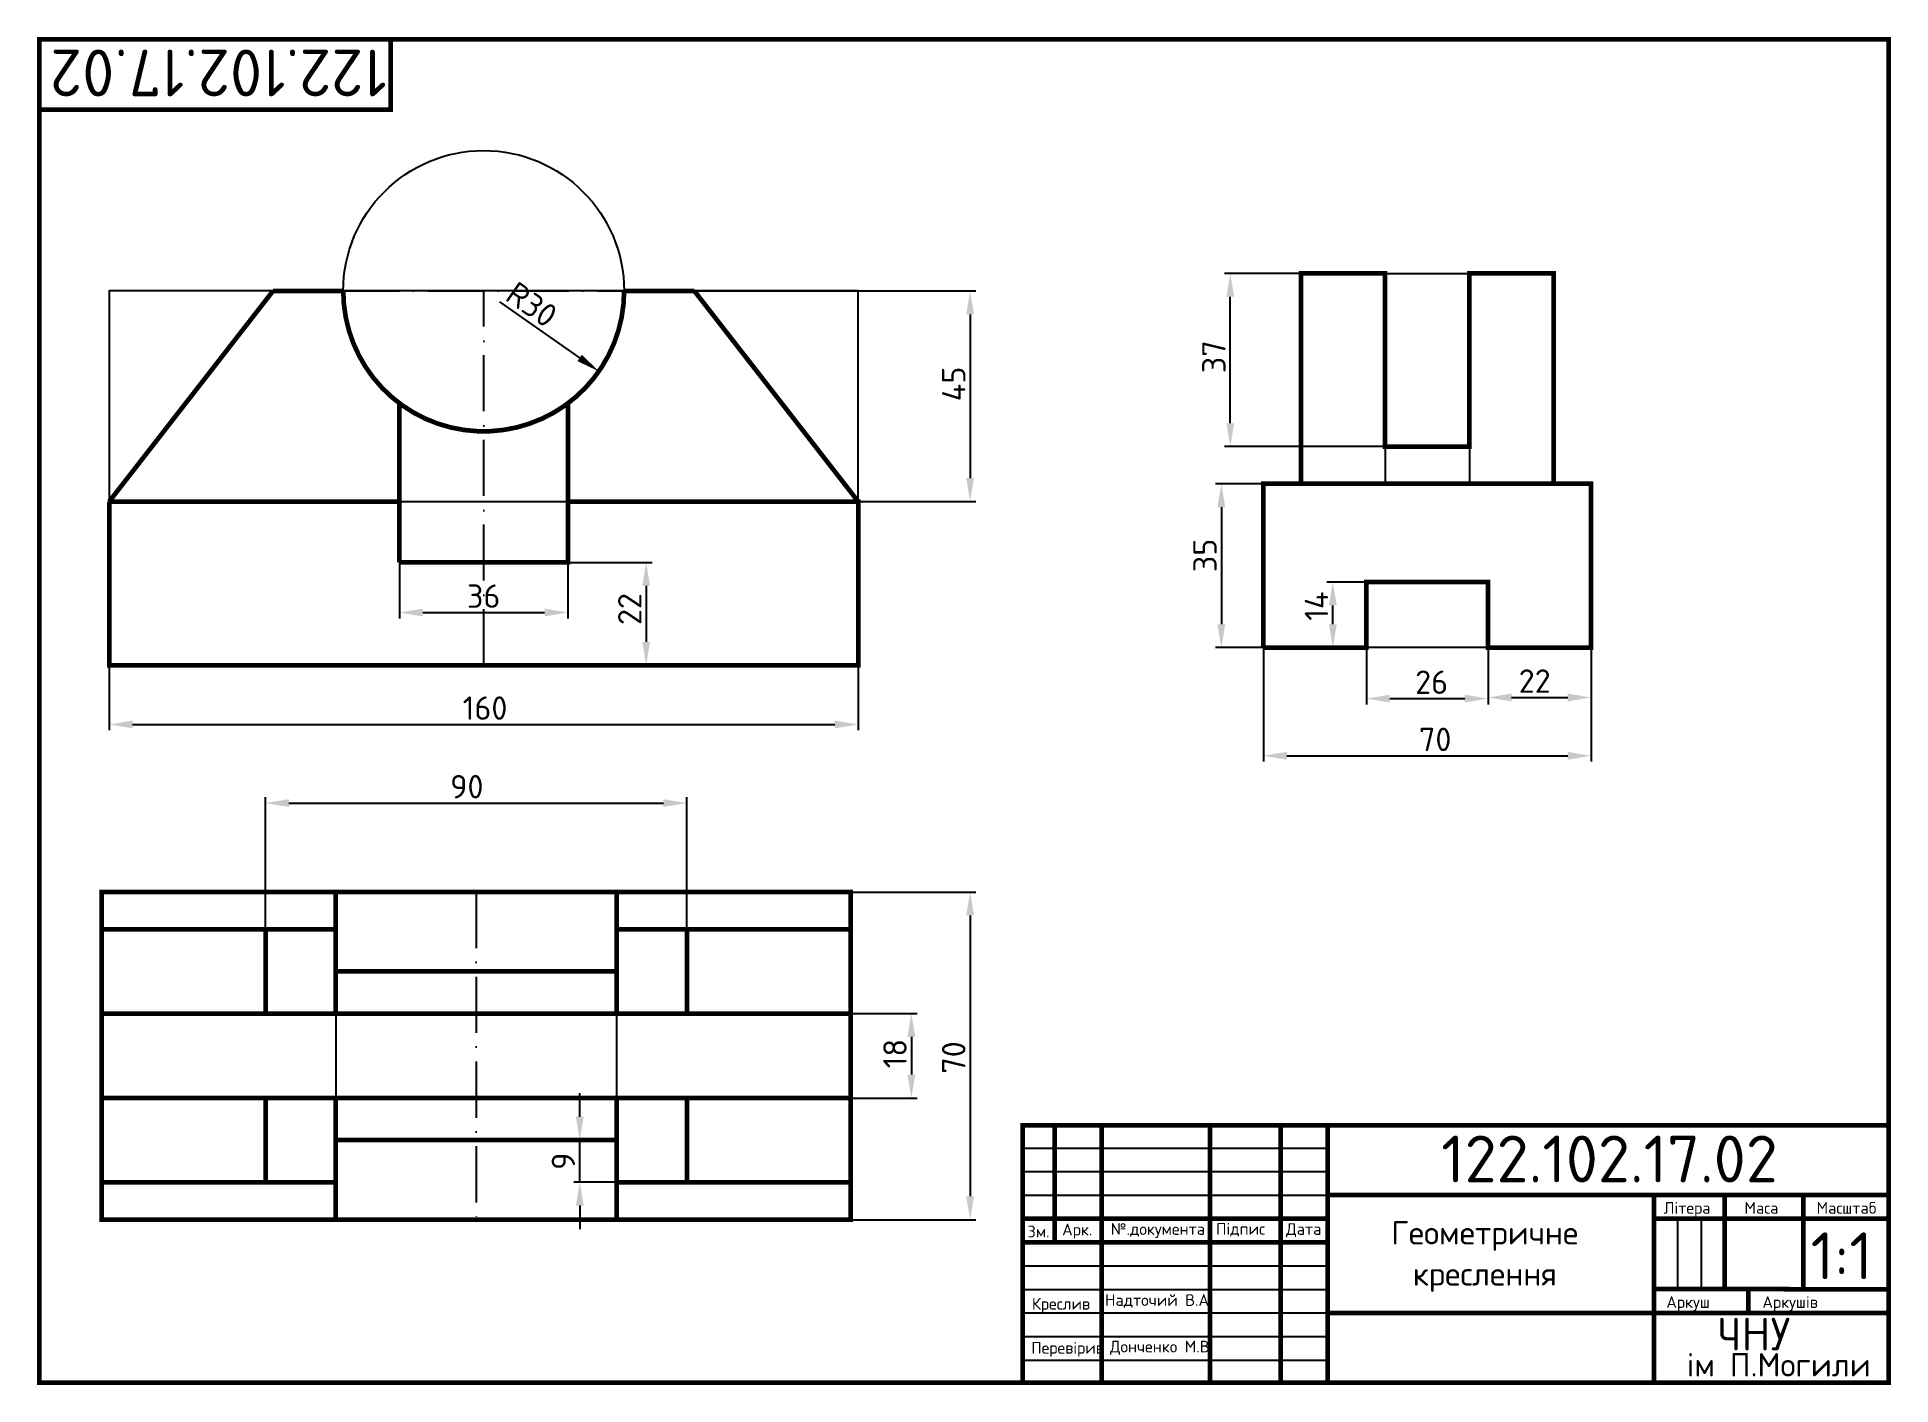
# Model space of a CAD drawing. Header units: millimetres. Extents: x 20 to 416, y 4 to 292.
import ezdxf
from ezdxf.enums import TextEntityAlignment as Align

# ---------------------------------------------------------------- set-up
doc = ezdxf.new("R2010")
doc.units = ezdxf.units.MM
doc.header["$PDMODE"] = 34
doc.header["$PDSIZE"] = -3
doc.linetypes.add('ACAD_ISO10W100', pattern=[18, 12, -3, 0, -3])
for name, color, linetype in [('Контур', 7, 'Continuous'), ('Осьові', 1, 'ACAD_ISO10W100'), ('Побудова', 6, 'Continuous')]:
    doc.layers.add(name, color=color, linetype=linetype)
doc.styles.get("Standard").update_dxf_attribs({"font": 'isocpeur.ttf'})
doc.dimstyles.new('ESKD_', dxfattribs={"dimtxt": 5, "dimasz": 5, "dimexe": 1.25, "dimexo": 0, "dimgap": 1, "dimtad": 1, "dimtoh": 1, "dimdec": 1, "dimtxsty": 'Standard', "dimcen": 2.5, "dimclrd": 256, "dimclre": 256, "dimclrt": 256, "dimadec": 0, "dimazin": 0, "dimtfac": 1, "dimtdec": 1, "dimtmove": 0, "dimatfit": 3, "dimfxl": 1, "dimtfillclr": 256, "dimlwd": -1, "dimlwe": -1, "dimarcsym": 0})

# ---------------------------------------------------------------- blocks, each defined once
blk = doc.blocks.new('*D14')
at = {"layer": 'Defpoints', "color": 0, "transparency": 16777216}
for p in [(303.4621349980712, 162.0500997553102), (329.4621349980712, 162.0500997553102), (329.4621349980712, 151.1550181197258)]:
    blk.add_point(p, dxfattribs=at)
at = {"layer": 'Контур', "transparency": 16777216}
for p, q in [((303.4621349980712, 162.0500997553102), (303.4621349980712, 149.9050181197258)), ((329.4621349980712, 162.0500997553102), (329.4621349980712, 149.9050181197258)), ((308.4621349980712, 151.1550181197258), (324.4621349980712, 151.1550181197258))]:
    blk.add_line(p, q, dxfattribs=at)
for points in [[(308.4621349980712, 151.9883514530592), (308.4621349980712, 150.3216847863925), (303.4621349980712, 151.1550181197258)], [(324.4621349980712, 151.9883514530592), (324.4621349980712, 150.3216847863925), (329.4621349980712, 151.1550181197258)]]:
    blk.add_solid(points, dxfattribs=at)
at = {"layer": 'Контур', "transparency": 16777216, "insert": (317.3902541794628, 154.6550181197258), "char_height": 5, "attachment_point": 5}
blk.add_mtext('26', dxfattribs=at)
blk = doc.blocks.new('*D15')
at = {"layer": 'Defpoints', "color": 0, "transparency": 16777216}
for p in [(329.4621349980712, 162.0500997553102), (351.4621349980712, 162.0500997553102), (351.4621349980712, 151.3942612891665)]:
    blk.add_point(p, dxfattribs=at)
at = {"layer": 'Контур', "transparency": 16777216}
for p, q in [((329.4621349980712, 162.0500997553102), (329.4621349980712, 150.1442612891665)), ((351.4621349980712, 162.0500997553102), (351.4621349980712, 150.1442612891665)), ((334.4621349980712, 151.3942612891665), (346.4621349980712, 151.3942612891665))]:
    blk.add_line(p, q, dxfattribs=at)
for points in [[(334.4621349980712, 152.2275946224998), (334.4621349980712, 150.5609279558331), (329.4621349980712, 151.3942612891665)], [(346.4621349980712, 152.2275946224998), (346.4621349980712, 150.5609279558331), (351.4621349980712, 151.3942612891665)]]:
    blk.add_solid(points, dxfattribs=at)
at = {"layer": 'Контур', "transparency": 16777216, "insert": (339.4092270063693, 154.8942612891665), "char_height": 5, "attachment_point": 5}
blk.add_mtext('22', dxfattribs=at)
blk = doc.blocks.new('*D16')
at = {"layer": 'Defpoints', "color": 0, "transparency": 16777216}
for p in [(281.4621349980712, 162.0500997553102), (351.4621349980712, 162.0500997553102), (351.4621349980712, 138.9305347811949)]:
    blk.add_point(p, dxfattribs=at)
at = {"layer": 'Контур', "transparency": 16777216}
for p, q in [((281.4621349980712, 162.0500997553102), (281.4621349980712, 137.6805347811949)), ((351.4621349980712, 162.0500997553102), (351.4621349980712, 137.6805347811949)), ((286.4621349980712, 138.9305347811949), (346.4621349980712, 138.9305347811949))]:
    blk.add_line(p, q, dxfattribs=at)
for points in [[(286.4621349980712, 139.7638681145282), (286.4621349980712, 138.0972014478615), (281.4621349980712, 138.9305347811949)], [(346.4621349980712, 139.7638681145282), (346.4621349980712, 138.0972014478615), (351.4621349980712, 138.9305347811949)]]:
    blk.add_solid(points, dxfattribs=at)
at = {"layer": 'Контур', "transparency": 16777216, "insert": (318.152326266425, 142.4305347811949), "char_height": 5, "attachment_point": 5}
blk.add_mtext('70', dxfattribs=at)
blk = doc.blocks.new('*D17')
at = {"layer": 'Defpoints', "color": 0, "transparency": 16777216}
for p in [(296.2848021306932, 176.0500997553102), (303.4621349980713, 176.0500997553102), (303.4621349980713, 162.0500997553102)]:
    blk.add_point(p, dxfattribs=at)
at = {"layer": 'Контур', "transparency": 16777216}
for p, q in [((303.4621349980713, 176.0500997553102), (295.0348021306932, 176.0500997553102)), ((296.2848021306932, 167.0500997553102), (296.2848021306932, 171.0500997553102)), ((303.4621349980713, 162.0500997553102), (295.0348021306932, 162.0500997553102))]:
    blk.add_line(p, q, dxfattribs=at)
for points in [[(295.4514687973598, 171.0500997553102), (297.1181354640265, 171.0500997553102), (296.2848021306932, 176.0500997553102)], [(295.4514687973598, 167.0500997553102), (297.1181354640265, 167.0500997553102), (296.2848021306932, 162.0500997553102)]]:
    blk.add_solid(points, dxfattribs=at)
at = {"layer": 'Контур', "transparency": 16777216, "insert": (292.7848021306932, 170.9149949293485), "char_height": 5, "attachment_point": 5, "rotation": 90}
blk.add_mtext('14', dxfattribs=at)
blk = doc.blocks.new('*D18')
at = {"layer": 'Defpoints', "color": 0, "transparency": 16777216}
for p in [(281.4619847962717, 197.0500997553103), (272.4709510607549, 162.0500997553102), (281.4619847962717, 162.0500997553102)]:
    blk.add_point(p, dxfattribs=at)
at = {"layer": 'Контур', "transparency": 16777216}
for p, q in [((281.4619847962717, 197.0500997553103), (271.2209510607549, 197.0500997553103)), ((272.4709510607549, 192.0500997553103), (272.4709510607549, 167.0500997553102)), ((281.4619847962717, 162.0500997553102), (271.2209510607549, 162.0500997553102))]:
    blk.add_line(p, q, dxfattribs=at)
for points in [[(271.6376177274216, 192.0500997553103), (273.3042843940883, 192.0500997553103), (272.4709510607549, 197.0500997553103)], [(271.6376177274216, 167.0500997553102), (273.3042843940883, 167.0500997553102), (272.4709510607549, 162.0500997553102)]]:
    blk.add_solid(points, dxfattribs=at)
at = {"layer": 'Контур', "transparency": 16777216, "insert": (268.9709510607549, 181.7352341512321), "char_height": 5, "attachment_point": 5, "rotation": 90}
blk.add_mtext('35', dxfattribs=at)
blk = doc.blocks.new('*D19')
at = {"layer": 'Defpoints', "color": 0, "transparency": 16777216}
for p in [(114.9010222963545, 238.2521515513654), (139.4981054687388, 221.0770678714876)]:
    blk.add_point(p, dxfattribs=at)
at = {"layer": 'Контур', "transparency": 16777216}
blk.add_line((118.2467039108085, 235.9160061925129), (135.3985916066747, 223.9395818181339), dxfattribs=at)
blk.add_solid([(135.8756772644491, 224.6228341284779), (134.9215059489003, 223.25632950779), (139.4981054687388, 221.0770678714876)], dxfattribs=at)
at = {"layer": 'Контур', "transparency": 16777216, "insert": (125.1698803079377, 235.3506491599822), "char_height": 5, "attachment_point": 5, "rotation": 325.0750620828661}
blk.add_mtext('R30', dxfattribs=at)
blk = doc.blocks.new('*D20')
at = {"layer": 'Defpoints', "color": 0, "transparency": 16777216}
for p in [(34.90102229635463, 158.2521515513657), (194.9010222963546, 158.2521515513657), (194.9010222963546, 145.6242178918085)]:
    blk.add_point(p, dxfattribs=at)
at = {"layer": 'Контур', "transparency": 16777216}
for p, q in [((34.90102229635463, 158.2521515513657), (34.90102229635463, 144.3742178918085)), ((194.9010222963546, 158.2521515513657), (194.9010222963546, 144.3742178918085)), ((39.90102229635463, 145.6242178918085), (189.9010222963546, 145.6242178918085))]:
    blk.add_line(p, q, dxfattribs=at)
for points in [[(39.90102229635463, 146.4575512251418), (39.90102229635463, 144.7908845584751), (34.90102229635463, 145.6242178918085)], [(189.9010222963546, 146.4575512251418), (189.9010222963546, 144.7908845584751), (194.9010222963546, 145.6242178918085)]]:
    blk.add_solid(points, dxfattribs=at)
at = {"layer": 'Контур', "transparency": 16777216, "insert": (115.1903121378498, 149.1242178918085), "char_height": 5, "attachment_point": 5}
blk.add_mtext('160', dxfattribs=at)
blk = doc.blocks.new('*D21')
at = {"layer": 'Defpoints', "color": 0, "transparency": 16777216}
for p in [(96.90102229635463, 180.2521515513657), (132.9010222963546, 180.2521515513657), (132.9010222963546, 169.5425016273057)]:
    blk.add_point(p, dxfattribs=at)
at = {"layer": 'Контур', "transparency": 16777216}
for p, q in [((96.90102229635463, 180.2521515513657), (96.90102229635463, 168.2925016273057)), ((132.9010222963546, 180.2521515513657), (132.9010222963546, 168.2925016273057)), ((101.9010222963546, 169.5425016273057), (127.9010222963546, 169.5425016273057))]:
    blk.add_line(p, q, dxfattribs=at)
for points in [[(101.9010222963546, 170.375834960639), (101.9010222963546, 168.7091682939723), (96.90102229635463, 169.5425016273057)], [(127.9010222963546, 170.375834960639), (127.9010222963546, 168.7091682939723), (132.9010222963546, 169.5425016273057)]]:
    blk.add_solid(points, dxfattribs=at)
at = {"layer": 'Контур', "transparency": 16777216, "insert": (114.8959921902451, 173.0425016273057), "char_height": 5, "attachment_point": 5}
blk.add_mtext('36', dxfattribs=at)
blk = doc.blocks.new('*D22')
at = {"layer": 'Defpoints', "color": 0, "transparency": 16777216}
for p in [(132.9010222963547, 180.2521515513658), (132.9010222963547, 158.2521515513658), (149.604313169388, 158.2521515513658)]:
    blk.add_point(p, dxfattribs=at)
at = {"layer": 'Контур', "transparency": 16777216}
for p, q in [((132.9010222963547, 180.2521515513658), (150.854313169388, 180.2521515513658)), ((149.604313169388, 175.2521515513658), (149.604313169388, 163.2521515513658)), ((132.9010222963547, 158.2521515513658), (150.854313169388, 158.2521515513658))]:
    blk.add_line(p, q, dxfattribs=at)
for points in [[(148.7709798360546, 175.2521515513658), (150.4376465027213, 175.2521515513658), (149.604313169388, 180.2521515513658)], [(148.7709798360546, 163.2521515513658), (150.4376465027213, 163.2521515513658), (149.604313169388, 158.2521515513658)]]:
    blk.add_solid(points, dxfattribs=at)
at = {"layer": 'Контур', "transparency": 16777216, "insert": (146.104313169388, 170.2859600568527), "char_height": 5, "attachment_point": 5, "rotation": 90}
blk.add_mtext('22', dxfattribs=at)
blk = doc.blocks.new('*D23')
at = {"layer": 'Defpoints', "color": 0, "transparency": 16777216}
for p in [(159.9010222963547, 238.2521515513658), (159.9010222963547, 193.2521515513658), (218.7964965422577, 193.2521515513659)]:
    blk.add_point(p, dxfattribs=at)
at = {"layer": 'Контур', "transparency": 16777216}
for p, q in [((159.9010222963547, 238.2521515513658), (220.0464965422577, 238.2521515513659)), ((218.7964965422577, 233.2521515513659), (218.7964965422577, 198.2521515513659)), ((159.9010222963547, 193.2521515513658), (220.0464965422577, 193.2521515513659))]:
    blk.add_line(p, q, dxfattribs=at)
for points in [[(217.9631632089244, 233.2521515513659), (219.6298298755911, 233.2521515513659), (218.7964965422577, 238.2521515513659)], [(217.9631632089244, 198.2521515513659), (219.6298298755911, 198.2521515513659), (218.7964965422577, 193.2521515513659)]]:
    blk.add_solid(points, dxfattribs=at)
at = {"layer": 'Контур', "transparency": 16777216, "insert": (215.2964965422577, 218.3832939294662), "char_height": 5, "attachment_point": 5, "rotation": 90}
blk.add_mtext('45', dxfattribs=at)
blk = doc.blocks.new('*D24')
at = {"layer": 'Defpoints', "color": 0, "transparency": 16777216}
for p in [(274.3831353939661, 242.0010772478975), (307.4619847962717, 242.0010772478975), (307.4619847962717, 205.0010772478975)]:
    blk.add_point(p, dxfattribs=at)
at = {"layer": 'Контур', "transparency": 16777216}
for p, q in [((307.4619847962717, 242.0010772478975), (273.1331353939661, 242.0010772478975)), ((274.3831353939661, 210.0010772478975), (274.3831353939661, 237.0010772478975)), ((307.4619847962717, 205.0010772478975), (273.1331353939661, 205.0010772478975))]:
    blk.add_line(p, q, dxfattribs=at)
for points in [[(273.5498020606328, 237.0010772478975), (275.2164687272994, 237.0010772478975), (274.3831353939661, 242.0010772478975)], [(273.5498020606328, 210.0010772478975), (275.2164687272994, 210.0010772478975), (274.3831353939661, 205.0010772478975)]]:
    blk.add_solid(points, dxfattribs=at)
at = {"layer": 'Контур', "transparency": 16777216, "insert": (270.8831353939661, 224.1752744869664), "char_height": 5, "attachment_point": 5, "rotation": 90}
blk.add_mtext('37', dxfattribs=at)
blk = doc.blocks.new('*D25')
at = {"layer": 'Defpoints', "color": 0, "transparency": 16777216}
for p in [(193.2976860753472, 83.8508181653414), (193.2976860753472, 65.80679676967557), (206.2563034814293, 65.80679676967557)]:
    blk.add_point(p, dxfattribs=at)
at = {"layer": 'Контур', "transparency": 16777216}
for p, q in [((193.2976860753472, 83.8508181653414), (207.5063034814293, 83.8508181653414)), ((206.2563034814293, 78.8508181653414), (206.2563034814293, 70.80679676967557)), ((193.2976860753472, 65.80679676967557), (207.5063034814293, 65.80679676967557))]:
    blk.add_line(p, q, dxfattribs=at)
for points in [[(205.422970148096, 78.8508181653414), (207.0896368147627, 78.8508181653414), (206.2563034814293, 83.8508181653414)], [(205.422970148096, 70.80679676967557), (207.0896368147627, 70.80679676967557), (206.2563034814293, 65.80679676967557)]]:
    blk.add_solid(points, dxfattribs=at)
at = {"layer": 'Контур', "transparency": 16777216, "insert": (202.7563034814293, 75.30355111254585), "char_height": 5, "attachment_point": 5, "rotation": 90}
blk.add_mtext('18', dxfattribs=at)
blk = doc.blocks.new('*D26')
at = {"layer": 'Defpoints', "color": 0, "transparency": 16777216}
for p in [(193.2976860753472, 109.8068813057059), (193.2976860753472, 39.80688130570583), (218.804842467293, 39.80688130570584)]:
    blk.add_point(p, dxfattribs=at)
at = {"layer": 'Контур', "transparency": 16777216}
for p, q in [((193.2976860753472, 109.8068813057059), (220.054842467293, 109.8068813057059)), ((218.804842467293, 104.8068813057059), (218.804842467293, 44.80688130570584)), ((193.2976860753472, 39.80688130570583), (220.054842467293, 39.80688130570584))]:
    blk.add_line(p, q, dxfattribs=at)
for points in [[(217.9715091339596, 104.8068813057059), (219.6381758006263, 104.8068813057059), (218.804842467293, 109.8068813057059)], [(217.9715091339596, 44.80688130570584), (219.6381758006263, 44.80688130570584), (218.804842467293, 39.80688130570584)]]:
    blk.add_solid(points, dxfattribs=at)
at = {"layer": 'Контур', "transparency": 16777216, "insert": (215.3048424672929, 74.46730872988496), "char_height": 5, "attachment_point": 5, "rotation": 90}
blk.add_mtext('70', dxfattribs=at)
blk = doc.blocks.new('*D27')
at = {"layer": 'Defpoints', "color": 0, "transparency": 16777216}
for p in [(158.2976860753471, 128.8230202804882), (68.29768607534709, 101.8508181653414), (158.2976860753471, 101.8508181653414)]:
    blk.add_point(p, dxfattribs=at)
at = {"layer": 'Контур', "transparency": 16777216}
for p, q in [((68.29768607534709, 101.8508181653414), (68.29768607534709, 130.0730202804882)), ((73.29768607534709, 128.8230202804882), (153.2976860753471, 128.8230202804882)), ((158.2976860753471, 101.8508181653414), (158.2976860753471, 130.0730202804882))]:
    blk.add_line(p, q, dxfattribs=at)
for points in [[(73.29768607534709, 129.6563536138216), (73.29768607534709, 127.9896869471549), (68.29768607534709, 128.8230202804882)], [(153.2976860753471, 129.6563536138216), (153.2976860753471, 127.9896869471549), (158.2976860753471, 128.8230202804882)]]:
    blk.add_solid(points, dxfattribs=at)
at = {"layer": 'Контур', "transparency": 16777216, "insert": (111.3056866954419, 132.3230202804882), "char_height": 5, "attachment_point": 5}
blk.add_mtext('90', dxfattribs=at)
blk = doc.blocks.new('*D29')
at = {"layer": 'Defpoints', "color": 0, "transparency": 16777216}
for p in [(135.4219382394568, 56.80688130570584), (143.2976860753471, 56.80688130570584), (143.2976860753471, 47.80679676967556)]:
    blk.add_point(p, dxfattribs=at)
at = {"layer": 'Контур', "transparency": 16777216}
for p, q in [((135.4219382394568, 61.80688130570584), (135.4219382394567, 66.80688130570584)), ((143.2976860753471, 56.80688130570584), (134.1719382394568, 56.80688130570584)), ((135.4219382394568, 47.80679676967556), (135.4219382394568, 56.80688130570584)), ((143.2976860753471, 47.80679676967556), (134.1719382394568, 47.80679676967556)), ((135.4219382394568, 42.80679676967556), (135.4219382394568, 37.80679676967556))]:
    blk.add_line(p, q, dxfattribs=at)
for points in [[(134.5886049061234, 61.80688130570584), (136.2552715727901, 61.80688130570584), (135.4219382394568, 56.80688130570584)], [(134.5886049061234, 42.80679676967556), (136.2552715727901, 42.80679676967556), (135.4219382394568, 47.80679676967556)]]:
    blk.add_solid(points, dxfattribs=at)
at = {"layer": 'Контур', "transparency": 16777216, "insert": (131.9219382394567, 52.30683903769066), "char_height": 5, "attachment_point": 5, "rotation": 90}
blk.add_mtext('9', dxfattribs=at)

msp = doc.modelspace()

# ---------------------------------------------------------------- linework, layer by layer
at = {"layer": 'Контур'}
for p, q in [((83.29768607534709, 83.85081816534137), (83.29768607534709, 65.80679676967554)), ((143.2976860753471, 83.85081816534137), (143.2976860753471, 65.80679676967554)), ((236.863162814614, 60), (236.863162814614, 34.98283750303096)), ((246.9368496676129, 60), (246.9368496676129, 5)), ((270.0223799123523, 60), (270.0223799123523, 5)), ((285.1329090318236, 60), (285.1329090318236, 5)), ((295.2065958848225, 60), (295.2065958848225, 5)), ((230, 55.12066521234442), (295.2065958848225, 55.12066521234442)), ((230, 50.08620847061047), (295.2065958848225, 50.08620847061047)), ((230, 45.05175172887664), (295.2065958848225, 45.05175172887665)), ((415, 45.05175172887664), (295.2065958848225, 45.05175172887665)), ((364.8829249246141, 45.05175172887665), (364.8829249246141, 5)), ((379.9934540440854, 45.05175172887665), (379.9934540440854, 24.9139240195633)), ((396.7829305857142, 45.05175172887664), (396.7829305857142, 24.9139240195633)), ((230, 40.0172942447648), (295.2065958848225, 40.0172942447648)), ((415, 40.0172942447648), (364.8829249246141, 40.01729424476481)), ((369.9197671910865, 40.01729424476481), (369.9197671910865, 24.9139240195633)), ((374.956610617586, 40.01729424476481), (374.956610617586, 24.9139240195633)), ((230, 34.98283750303096), (295.2065958848225, 34.98283750303096)), ((230, 29.94838076129713), (295.2065958848225, 29.94838076129713)), ((230, 24.9139240195633), (295.2065958848225, 24.9139240195633)), ((415, 24.9139240195633), (364.8829249246141, 24.9139240195633)), ((385.0302963105578, 19.87946653545135), (385.0302963105578, 24.9139240195633)), ((396.7829305857142, 24.9139240195633), (396.7829305857142, 24.9139240195633)), ((230, 19.87946653545134), (295.2065958848225, 19.87946653545134)), ((415, 19.87946653545134), (295.2065958848225, 19.87946653545136)), ((230, 14.84500979371751), (295.2065958848225, 14.84500979371751)), ((230, 9.810553051983675), (295.2065958848225, 9.810553051983675))]:
    msp.add_line(p, q, dxfattribs=at)
at = {"layer": 'Контур', "const_width": 1}
for points in [[(20, 5), (415, 5), (415, 292), (20, 292)], [(20, 277), (95, 277), (95, 292), (20, 292)]]:
    msp.add_lwpolyline(points, close=True, dxfattribs=at)
for points in [[(281.4621349980712, 162.0500997553102), (303.4621349980712, 162.0500997553102), (303.4621349980712, 176.0500997553102), (329.4621349980712, 176.0500997553102), (329.4621349980712, 162.0500997553102), (351.4621349980712, 162.0500997553102), (351.4621349980712, 197.0500997553102), (343.4619847962716, 197.0500997553102), (343.4619847962716, 242.0010772478973), (325.4619847962716, 242.0010772478973), (325.4619847962716, 205.0010772478973), (307.4619847962716, 205.0010772478973), (307.4619847962716, 242.0010772478973), (289.4619847962716, 242.0010772478973), (289.4619847962716, 197.0500997553102), (281.4619847962716, 197.0500997553102), (281.4619847962716, 162.0500997553102)], [(69.90102229635463, 238.2521515513657), (34.90102229635463, 193.2521515513657)], [(69.90102229635463, 238.2521515513657), (84.90102229635463, 238.2521515513657)], [(144.9010222963546, 238.2521515513657), (159.9010222963546, 238.2521515513657)], [(159.9010222963546, 238.2521515513657), (194.9010222963546, 193.2521515513657)], [(96.90102229635463, 193.2521515513657), (96.90102229635463, 214.2521515513657)], [(132.9010222963546, 193.2521515513657), (132.9166591378014, 214.2638871456796)], [(289.4619847962716, 197.0500997553102), (343.4619847962716, 197.0500997553102)], [(34.90102229635463, 193.2521515513657), (96.90102229635463, 193.2521515513657)], [(96.90102229635463, 180.2521515513657), (132.9010222963546, 180.2521515513657), (132.9010222963546, 193.2521515513657), (194.9010222963546, 193.2521515513657), (194.9010222963546, 158.2521515513657), (34.90102229635463, 158.2521515513657), (34.90102229635463, 193.2521515513657)], [(96.90102229635463, 193.2521515513657), (96.90102229635463, 180.2521515513657)], [(33.29768607534709, 109.8068813057058), (193.2976860753471, 109.8068813057058), (193.2976860753471, 39.80688130570582), (33.29768607534709, 39.80688130570582), (33.29768607534709, 109.8068813057058)], [(83.29768607534709, 101.8508181653414), (83.29768607534709, 109.8068813057058)], [(143.2976860753471, 101.8508181653414), (143.2976860753471, 109.8508181653414)], [(83.29768607534709, 101.8508181653414), (33.29768607534709, 101.8508181653414)], [(68.29768607534709, 101.8508181653414), (68.29768607534709, 83.85081816534137)], [(83.29768607534709, 101.8508181653414), (83.29768607534709, 83.85081816534137)], [(143.2976860753471, 101.8508181653414), (143.2976860753471, 83.85081816534137)], [(143.2976860753471, 101.8508181653414), (193.2976860753471, 101.8508181653414)], [(158.2976860753471, 83.85081816534137), (158.2976860753471, 101.8508181653414)], [(83.29768607534709, 92.85081816534137), (143.2976860753471, 92.85081816534137)], [(33.29768607534709, 83.85081816534137), (193.2976860753471, 83.85081816534137)], [(33.33446336912328, 65.80679676967554), (193.2976860753471, 65.80679676967554)], [(68.29768607534709, 47.80679676967554), (68.29768607534709, 65.80679676967554)], [(83.29768607534709, 65.80679676967554), (83.29768607534709, 47.80679676967554)], [(143.2976860753471, 65.80679676967554), (143.2976860753471, 47.80679676967554)], [(158.2976860753471, 47.80679676967554), (158.2976860753471, 65.80679676967554)], [(415, 5), (415, 60), (230, 60), (230, 5)], [(236.863162814614, 34.98283750303096), (236.863162814614, 60)], [(246.9368496676129, 5), (246.936849667613, 60)], [(270.0223799123523, 5), (270.0223799123523, 60)], [(285.1329090318236, 5), (285.1329090318236, 60)], [(295.2065958848225, 5), (295.2065958848225, 60)], [(83.29768607534709, 56.80688130570582), (143.2976860753471, 56.80688130570582)], [(83.29768607534709, 47.80679676967554), (33.33446336912328, 47.80679676967554)], [(83.29768607534709, 47.80679676967554), (83.29768607534709, 39.80688130570582)], [(143.2976860753471, 47.80679676967554), (193.2976860753471, 47.80679676967555), (193.2976860753471, 39.80688130570582)], [(143.2976860753471, 47.80679676967556), (143.2976860753471, 39.80679676967556)], [(295.2065958848225, 45.05175172887665), (415, 45.05175172887664)], [(364.8829249246141, 5), (364.8829249246141, 45.05175172887665)], [(379.9934540440854, 24.9139240195633), (379.9934540440854, 45.05175172887665)], [(396.7829305857142, 24.95461742647258), (396.7829305857142, 45.05175172887664)], [(230, 40.0172942447648), (295.2065958848225, 40.0172942447648)], [(415, 40.0172942447648), (364.8829249246141, 40.0172942447648)], [(230, 34.98283750303096), (295.2065958848225, 34.98283750303096)], [(364.8829249246141, 25.02587586443832), (415, 24.9139240195633)], [(385.0302963105578, 19.87946653545135), (385.0302963105578, 24.9139240195633)], [(295.2065958848225, 19.87946653545136), (415, 19.87946653545136)]]:
    msp.add_lwpolyline(points, dxfattribs=at)
msp.add_lwpolyline([(84.90102229635463, 238.2521515513657, 1.000000000000001), (144.9010222963546, 238.2521515513657, -1.739072097270601)], format="xyb", dxfattribs=at)
at = {"layer": 'Осьові'}
for p, q in [((84.90102229635463, 238.2521515513657), (144.9010222963546, 238.2521515513658)), ((114.9010222963546, 158.2521515513657), (114.9010222963546, 238.2521515513657)), ((113.2976860753471, 109.8068813057058), (113.2976860753471, 39.80688130570582))]:
    msp.add_line(p, q, dxfattribs=at)
at = {"layer": 'Побудова'}
for p, q in [((289.4619847962716, 197.0010772478973), (289.4619847962716, 242.0010772478973)), ((289.4619847962716, 242.0010772478973), (343.4619847962716, 242.0010772478973)), ((289.4619847962716, 242.0010772478973), (307.4619847962716, 242.0010772478973)), ((307.4619847962716, 242.0010772478973), (307.4619847962716, 197.0500997553102)), ((307.4619847962716, 242.0010772478973), (307.4619847962716, 205.0010772478973)), ((343.4619847962716, 242.0010772478973), (325.4619847962716, 242.0010772478973)), ((325.4619847962716, 242.0010772478973), (325.4619847962716, 197.0500997553102)), ((343.4619847962716, 242.0010772478973), (343.4619847962716, 197.0500997553102)), ((307.4619847962716, 205.0010772478973), (325.4619847962716, 205.0010772478973)), ((329.4621349980712, 176.0500997553102), (303.4621349980712, 176.0500997553102)), ((303.4621349980712, 176.0500997553102), (303.4621349980712, 162.0500997553102)), ((329.4621349980712, 162.0500997553102), (329.4621349980712, 176.0500997553102)), ((351.4621349980712, 162.0500997553102), (329.4621349980712, 162.0500997553102)), ((351.4621349980712, 162.0500997553102), (335.7691667676663, 162.0500997553102)), ((33.29768607534709, 109.8068813057058), (33.29768607534709, 101.8508181653414)), ((113.2976860753471, 109.8068813057058), (68.29768607534709, 109.8068813057058)), ((83.29768607534709, 109.8068813057058), (83.29768607534709, 92.80688130570582)), ((113.2976860753471, 109.8068813057058), (158.2976860753471, 109.8068813057058)), ((33.29768607534709, 101.8508181653414), (33.29768607534709, 83.85081816534137)), ((33.33446336912328, 47.80679676967554), (33.33446336912328, 65.80679676967554)), ((83.29768607534709, 39.80688130570582), (83.29768607534709, 56.80688130570582)), ((33.29768607534709, 39.80688130570582), (33.33446336912328, 47.80679676967554))]:
    msp.add_line(p, q, dxfattribs=at)
for points in [[(34.90102229635463, 193.2521515513657), (194.9010222963546, 193.2521515513657), (194.9010222963546, 238.2521515513657), (34.90102229635463, 238.2521515513657)], [(281.4621349980712, 197.0500997553102), (351.4621349980712, 197.0500997553102), (351.4621349980712, 162.0500997553102), (281.4621349980712, 162.0500997553102)], [(34.90102229635463, 193.2521515513657), (194.9010222963546, 193.2521515513657), (194.9010222963546, 158.2521515513657), (34.90102229635463, 158.2521515513657)], [(33.29768607534709, 39.80688130570582), (193.2976860753471, 39.80688130570582), (193.2976860753471, 109.8068813057058), (33.29768607534709, 109.8068813057058)]]:
    msp.add_lwpolyline(points, close=True, dxfattribs=at)
msp.add_circle((114.9010222963546, 238.2521515513657), 30, dxfattribs=at)

# ---------------------------------------------------------------- texts
at = {"layer": 'Контур'}
for s, height, p in [('Літера', 2.5, (371.9734765116643, 41.07861821270819)), ('Маса', 2.5, (387.8305327616029, 41.07861821270819)), ('Масштаб', 2.5, (406.012532987867, 41.07861821270819)), ('Геометричне', 5, (328.7451439106287, 34.5151383062514)), ('креслення', 5, (328.7451439106287, 25.72542929028725)), ('Аркуш', 2.5, (372.1741319467451, 20.95655611076597))]:
    msp.add_text(s, height=height, dxfattribs=at).set_placement(p, align=Align.CENTER)
for s, height, p in [('Зм.', 2.5, (231.0803076165289, 36.03893410471517)), ('Арк.', 2.5, (238.4722692592939, 36.44632881392575)), ('№.документа', 2.5, (248.8525309767556, 36.56809419880119)), ('Підпис', 2.5, (271.3568436526232, 36.60355408757621)), ('Дата', 2.5, (286.3162051505751, 36.56679253818876)), ('1:1', 10, (398.3559684994207, 27.09168593042613)), ('Креслив', 2.5, (231.9984560292644, 20.59472210853983)), ('Аркушів', 2.5, (388.0508193407863, 20.95655611076597)), ('ЧНУ', 7, (378.4416631993456, 11.86483707932177)), ('Перевірив', 2.5, (231.8711684352595, 11.18195865556015)), ('Донченко М.В.', 2.5, (248.6731580680951, 11.4363571805402)), ('ім П.Могили', 5, (371.8992590951711, 6.305760538889752))]:
    msp.add_text(s, height=height, dxfattribs=at).set_placement(p)
at = {"layer": 'Контур', "insert": (94.19834834017092, 279.8356943848671), "char_height": 10, "attachment_point": 1, "rotation": 180}
msp.add_mtext_dynamic_manual_height_columns('122.102.17.02', width=59.68312442358456, gutter_width=50, heights=[0], dxfattribs=at)
at = {"layer": 'Контур', "attachment_point": 1}
for s, width, insert, char_height in [('122.102.17.02', 98.17590469522384, (319.4354718490574, 57.78045178232456), 10), ('Надточий В.А.', 23.13878136658602, (247.641024039789, 23.88195278883234), 2.5)]:
    msp.add_mtext_dynamic_manual_height_columns(s, width=width, gutter_width=50, heights=[0], dxfattribs=dict(at, insert=insert, char_height=char_height))

# ---------------------------------------------------------------- dimensions: what is measured, and where the dimension line sits
at = {"layer": 'Контур'}
for base, p1, p2, picture, middle in [((274.3831353939661, 242.0010772478975), (307.4619847962716, 205.0010772478973), (307.4619847962716, 242.0010772478973), '*D24', (274.3831353939661, 224.1752744869664)), ((218.7964965422577, 193.2521515513659), (159.9010222963546, 238.2521515513657), (159.9010222963546, 193.2521515513657), '*D23', (218.7964965422577, 218.3832939294662)), ((272.4709510607549, 162.0500997553102), (281.4619847962716, 197.0500997553102), (281.4619847962716, 162.0500997553102), '*D18', (272.4709510607549, 181.7352341512321)), ((149.604313169388, 158.2521515513658), (132.9010222963546, 180.2521515513657), (132.9010222963546, 158.2521515513657), '*D22', (149.604313169388, 170.2859600568527)), ((296.2848021306932, 176.0500997553102), (303.4621349980712, 162.0500997553102), (303.4621349980712, 176.0500997553102), '*D17', (296.2848021306932, 170.9149949293485)), ((218.804842467293, 39.80688130570584), (193.2976860753471, 109.8068813057058), (193.2976860753471, 39.80688130570582), '*D26', (218.8048424672929, 74.46730872988496)), ((206.2563034814293, 65.80679676967557), (193.2976860753471, 83.85081816534137), (193.2976860753471, 65.80679676967554), '*D25', (206.2563034814293, 75.30355111254585)), ((135.4219382394568, 56.80688130570584), (143.2976860753471, 47.80679676967554), (143.2976860753471, 56.80688130570582), '*D29', (135.4219382394567, 52.30683903769066))]:
    dim = msp.add_linear_dim(base=base, p1=p1, p2=p2, angle=90, dimstyle='ESKD_', dxfattribs=at)
    dim.commit()
    dim.dimension.update_dxf_attribs({"geometry": picture, "text_midpoint": middle, "dimtype": 160})
dim = msp.add_radius_dim(center=(114.9010222963545, 238.2521515513654), mpoint=(139.4981054687388, 221.0770678714876), dimstyle='ESKD_', dxfattribs=at)
dim.commit()
dim.dimension.update_dxf_attribs({"geometry": '*D19', "text_midpoint": (123.1661205452853, 232.4809894565373), "dimtype": 164})
for base, p1, p2, picture, middle in [((132.9010222963546, 169.5425016273057), (96.90102229635463, 180.2521515513657), (132.9010222963546, 180.2521515513657), '*D21', (114.8959921902451, 169.5425016273057)), ((351.4621349980712, 138.9305347811949), (281.4621349980712, 162.0500997553102), (351.4621349980712, 162.0500997553102), '*D16', (318.152326266425, 138.9305347811949)), ((329.4621349980712, 151.1550181197258), (303.4621349980712, 162.0500997553102), (329.4621349980712, 162.0500997553102), '*D14', (317.3902541794628, 151.1550181197258)), ((351.4621349980712, 151.3942612891665), (329.4621349980712, 162.0500997553102), (351.4621349980712, 162.0500997553102), '*D15', (339.4092270063693, 151.3942612891665)), ((194.9010222963546, 145.6242178918085), (34.90102229635463, 158.2521515513657), (194.9010222963546, 158.2521515513657), '*D20', (115.1903121378498, 145.6242178918085)), ((158.2976860753471, 128.8230202804882), (68.29768607534709, 101.8508181653414), (158.2976860753471, 101.8508181653414), '*D27', (111.3056866954419, 128.8230202804882))]:
    dim = msp.add_linear_dim(base=base, p1=p1, p2=p2, dimstyle='ESKD_', dxfattribs=at)
    dim.commit()
    dim.dimension.update_dxf_attribs({"geometry": picture, "text_midpoint": middle, "dimtype": 160})

doc.saveas('drawing.dxf')
